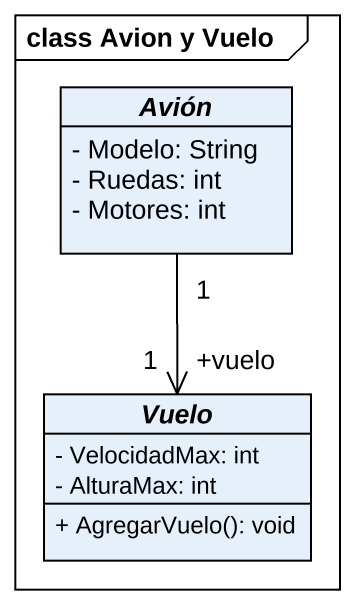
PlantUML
@startuml
mainframe class Avion y Vuelo
hide circle
hide empty members
skinparam classAttributeIconSize 0
abstract class Avión {
  - Modelo: String
  - Ruedas: int
  - Motores: int
}
abstract class Vuelo {
  - VelocidadMax: int
  - AlturaMax: int
  + AgregarVuelo(): void
}
Avión "1" --> "+vuelo\n1" Vuelo
@enduml
